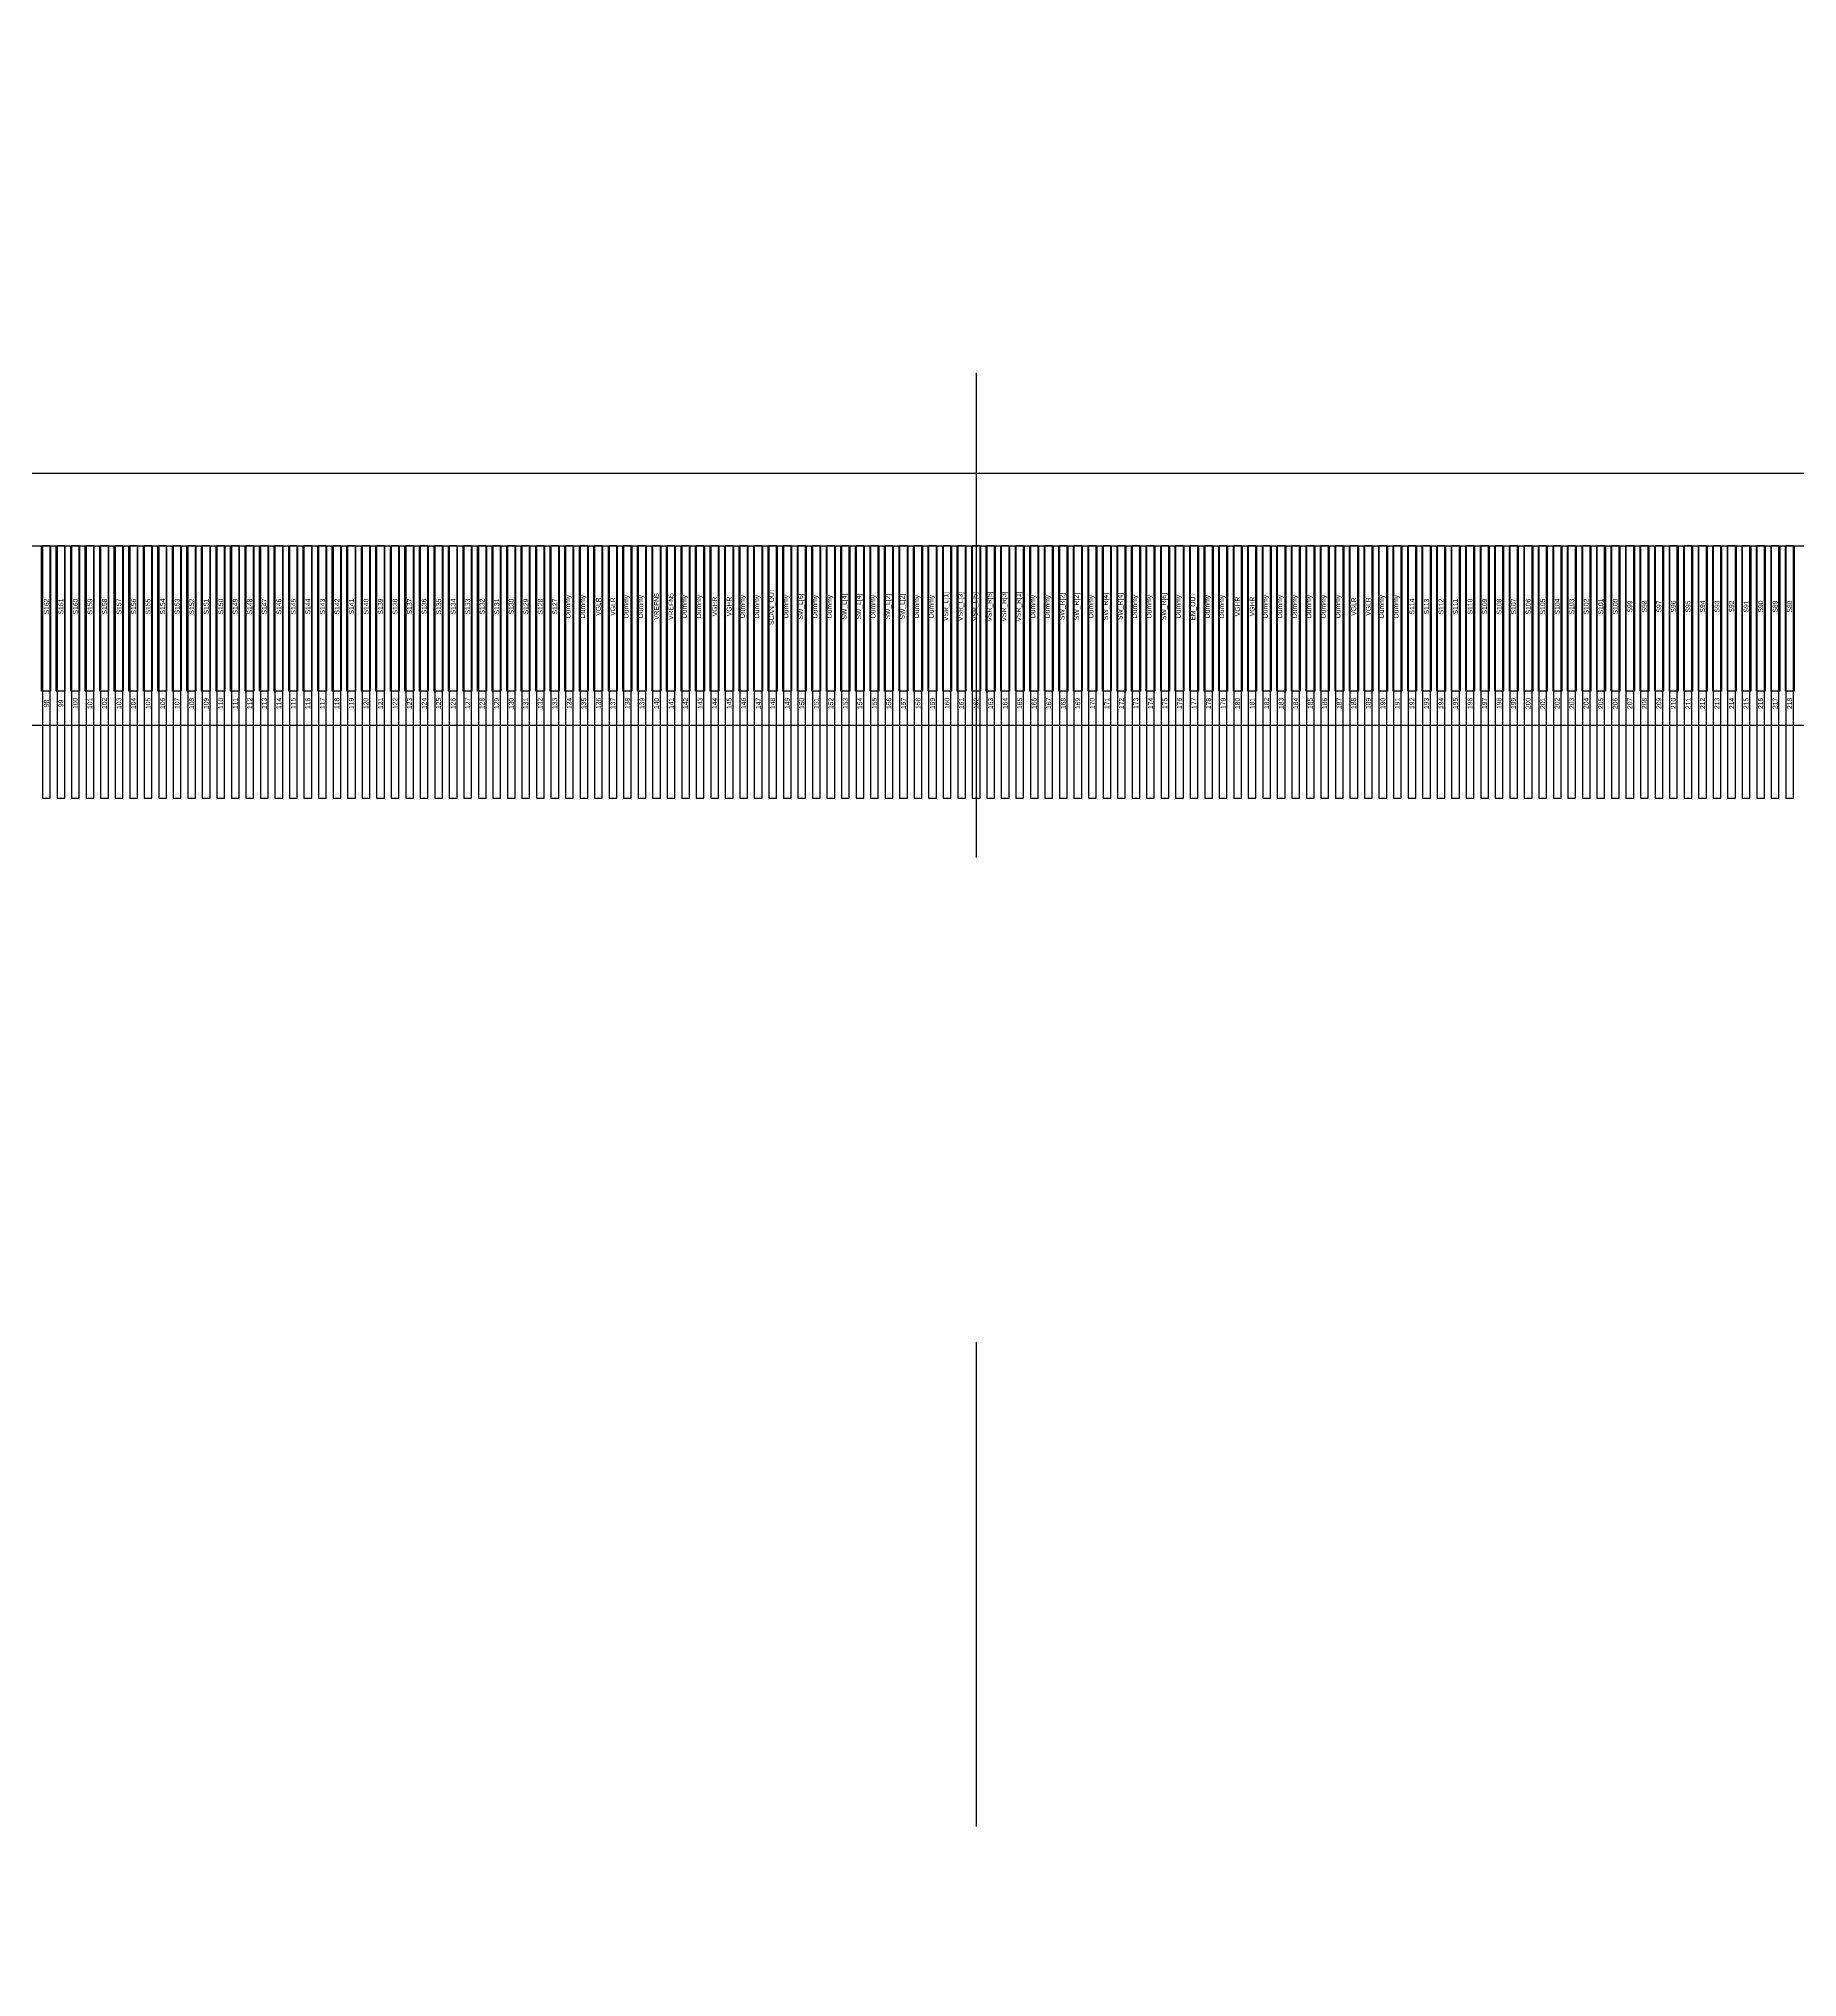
# Model space of a CAD drawing. Header units: inches. Extents: x 1765 to 5217, y -1519 to 441.
# Drawn here: x 3983.144 to 3986.774, y -764.6 to -760.6 of the extents above; entities that cross this region are included whole.
import ezdxf
from ezdxf.enums import TextEntityAlignment as Align

# ---------------------------------------------------------------- set-up
doc = ezdxf.new("R2010")
doc.units = ezdxf.units.IN
doc.header["$MEASUREMENT"] = 0
doc.linetypes.add('ACISOTGB', pattern=[9, 4, -1, 1, -1, 1, -1])
doc.styles.add('MBC_Arial_Font', font='arial.ttf', dxfattribs={"width": 0.8})

# ---------------------------------------------------------------- blocks, each defined once
blk = doc.blocks.new('CO5300AF-51-1')
blk.add_lwpolyline([(115.6528, 72.0321), (125.9308, 72.0321, -0.414214), (126.1308, 71.8321), (126.1308, 71.6814, -0.254671), (126.0392, 71.5133), (125.7312, 71.3144, 0.254671), (125.5939, 71.0624), (125.5939, 69.633, 0.315299), (125.7913, 69.3511), (126.2044, 69.2007, -0.315299), (126.4018, 68.9188), (126.4018, 65.5115, 0.263643), (126.5476, 65.2541), (127.9395, 64.4204, -0.263643), (128.0368, 64.2488), (128.0368, 62.1548, -0.414214), (127.8368, 61.9548), (113.7468, 61.9548, -0.414214)], format="xyb")
at = {"color": 0}
for points in [[(118.8805, 72.0321), (118.8645, 72.0321), (118.8645, 71.5117), (118.8805, 71.5117)], [(118.9105, 72.0321), (118.8945, 72.0321), (118.8945, 71.5117), (118.9105, 71.5117)], [(118.9405, 72.0321), (118.9245, 72.0321), (118.9245, 71.5117), (118.9405, 71.5117)], [(118.9705, 72.0321), (118.9545, 72.0321), (118.9545, 71.5117), (118.9705, 71.5117)], [(119.0005, 72.0321), (118.9845, 72.0321), (118.9845, 71.5117), (119.0005, 71.5117)], [(119.0305, 72.0321), (119.0145, 72.0321), (119.0145, 71.5117), (119.0305, 71.5117)], [(119.0605, 72.0321), (119.0445, 72.0321), (119.0445, 71.5117), (119.0605, 71.5117)], [(119.0904, 72.0321), (119.0744, 72.0321), (119.0744, 71.5117), (119.0904, 71.5117)], [(119.1204, 72.0321), (119.1044, 72.0321), (119.1044, 71.5117), (119.1204, 71.5117)], [(119.1504, 72.0321), (119.1344, 72.0321), (119.1344, 71.5117), (119.1504, 71.5117)], [(119.1804, 72.0321), (119.1644, 72.0321), (119.1644, 71.5117), (119.1804, 71.5117)], [(119.2104, 72.0321), (119.1944, 72.0321), (119.1944, 71.5117), (119.2104, 71.5117)], [(119.2404, 72.0321), (119.2244, 72.0321), (119.2244, 71.5117), (119.2404, 71.5117)], [(119.2704, 72.0321), (119.2544, 72.0321), (119.2544, 71.5117), (119.2704, 71.5117)], [(119.3004, 72.0321), (119.2844, 72.0321), (119.2844, 71.5117), (119.3004, 71.5117)], [(119.3303, 72.0321), (119.3143, 72.0321), (119.3143, 71.5117), (119.3303, 71.5117)], [(119.3603, 72.0321), (119.3443, 72.0321), (119.3443, 71.5117), (119.3603, 71.5117)], [(119.3903, 72.0321), (119.3743, 72.0321), (119.3743, 71.5117), (119.3903, 71.5117)], [(119.4203, 72.0321), (119.4043, 72.0321), (119.4043, 71.5117), (119.4203, 71.5117)], [(119.4503, 72.0321), (119.4343, 72.0321), (119.4343, 71.5117), (119.4503, 71.5117)], [(119.4803, 72.0321), (119.4643, 72.0321), (119.4643, 71.5117), (119.4803, 71.5117)], [(119.5103, 72.0321), (119.4943, 72.0321), (119.4943, 71.5117), (119.5103, 71.5117)], [(119.5403, 72.0321), (119.5243, 72.0321), (119.5243, 71.5117), (119.5403, 71.5117)], [(119.5703, 72.0321), (119.5543, 72.0321), (119.5543, 71.5117), (119.5703, 71.5117)], [(119.6002, 72.0321), (119.5842, 72.0321), (119.5842, 71.5117), (119.6002, 71.5117)], [(119.6302, 72.0321), (119.6142, 72.0321), (119.6142, 71.5117), (119.6302, 71.5117)], [(119.6602, 72.0321), (119.6442, 72.0321), (119.6442, 71.5117), (119.6602, 71.5117)], [(119.6902, 72.0321), (119.6742, 72.0321), (119.6742, 71.5117), (119.6902, 71.5117)], [(119.7202, 72.0321), (119.7042, 72.0321), (119.7042, 71.5117), (119.7202, 71.5117)], [(119.7502, 72.0321), (119.7342, 72.0321), (119.7342, 71.5117), (119.7502, 71.5117)], [(119.7802, 72.0321), (119.7642, 72.0321), (119.7642, 71.5117), (119.7802, 71.5117)], [(119.8102, 72.0321), (119.7942, 72.0321), (119.7942, 71.5117), (119.8102, 71.5117)], [(119.8401, 72.0321), (119.8241, 72.0321), (119.8241, 71.5117), (119.8401, 71.5117)], [(119.8701, 72.0321), (119.8541, 72.0321), (119.8541, 71.5117), (119.8701, 71.5117)], [(119.9001, 72.0321), (119.8841, 72.0321), (119.8841, 71.5117), (119.9001, 71.5117)], [(119.9301, 72.0321), (119.9141, 72.0321), (119.9141, 71.5117), (119.9301, 71.5117)], [(119.9601, 72.0321), (119.9441, 72.0321), (119.9441, 71.5117), (119.9601, 71.5117)], [(119.9901, 72.0321), (119.9741, 72.0321), (119.9741, 71.5117), (119.9901, 71.5117)], [(120.0201, 72.0321), (120.0041, 72.0321), (120.0041, 71.5117), (120.0201, 71.5117)], [(120.0501, 72.0321), (120.0341, 72.0321), (120.0341, 71.5117), (120.0501, 71.5117)], [(120.08, 72.0321), (120.064, 72.0321), (120.064, 71.5117), (120.08, 71.5117)], [(120.11, 72.0321), (120.094, 72.0321), (120.094, 71.5117), (120.11, 71.5117)], [(120.14, 72.0321), (120.124, 72.0321), (120.124, 71.5117), (120.14, 71.5117)], [(120.17, 72.0321), (120.154, 72.0321), (120.154, 71.5117), (120.17, 71.5117)], [(120.2, 72.0321), (120.184, 72.0321), (120.184, 71.5117), (120.2, 71.5117)], [(120.23, 72.0321), (120.214, 72.0321), (120.214, 71.5117), (120.23, 71.5117)], [(120.26, 72.0321), (120.244, 72.0321), (120.244, 71.5117), (120.26, 71.5117)], [(120.29, 72.0321), (120.274, 72.0321), (120.274, 71.5117), (120.29, 71.5117)], [(120.32, 72.0321), (120.304, 72.0321), (120.304, 71.5117), (120.32, 71.5117)], [(120.3499, 72.0321), (120.3339, 72.0321), (120.3339, 71.5117), (120.3499, 71.5117)], [(120.3799, 72.0321), (120.3639, 72.0321), (120.3639, 71.5117), (120.3799, 71.5117)], [(120.4099, 72.0321), (120.3939, 72.0321), (120.3939, 71.5117), (120.4099, 71.5117)], [(120.4399, 72.0321), (120.4239, 72.0321), (120.4239, 71.5117), (120.4399, 71.5117)], [(120.4699, 72.0321), (120.4539, 72.0321), (120.4539, 71.5117), (120.4699, 71.5117)], [(120.4999, 72.0321), (120.4839, 72.0321), (120.4839, 71.5117), (120.4999, 71.5117)], [(120.5299, 72.0321), (120.5139, 72.0321), (120.5139, 71.5117), (120.5299, 71.5117)], [(120.5599, 72.0321), (120.5439, 72.0321), (120.5439, 71.5117), (120.5599, 71.5117)], [(120.5898, 72.0321), (120.5738, 72.0321), (120.5738, 71.5117), (120.5898, 71.5117)], [(120.6198, 72.0321), (120.6038, 72.0321), (120.6038, 71.5117), (120.6198, 71.5117)], [(120.6498, 72.0321), (120.6338, 72.0321), (120.6338, 71.5117), (120.6498, 71.5117)], [(120.6798, 72.0321), (120.6638, 72.0321), (120.6638, 71.5117), (120.6798, 71.5117)], [(120.7098, 72.0321), (120.6938, 72.0321), (120.6938, 71.5117), (120.7098, 71.5117)], [(120.7398, 72.0321), (120.7238, 72.0321), (120.7238, 71.5117), (120.7398, 71.5117)], [(120.7698, 72.0321), (120.7538, 72.0321), (120.7538, 71.5117), (120.7698, 71.5117)], [(120.7998, 72.0321), (120.7838, 72.0321), (120.7838, 71.5117), (120.7998, 71.5117)], [(120.8297, 72.0321), (120.8137, 72.0321), (120.8137, 71.5117), (120.8297, 71.5117)], [(120.8597, 72.0321), (120.8437, 72.0321), (120.8437, 71.5117), (120.8597, 71.5117)], [(120.8897, 72.0321), (120.8737, 72.0321), (120.8737, 71.5117), (120.8897, 71.5117)], [(120.9197, 72.0321), (120.9037, 72.0321), (120.9037, 71.5117), (120.9197, 71.5117)], [(120.9497, 72.0321), (120.9337, 72.0321), (120.9337, 71.5117), (120.9497, 71.5117)], [(120.9797, 72.0321), (120.9637, 72.0321), (120.9637, 71.5117), (120.9797, 71.5117)], [(121.0097, 72.0321), (120.9937, 72.0321), (120.9937, 71.5117), (121.0097, 71.5117)], [(121.0397, 72.0321), (121.0237, 72.0321), (121.0237, 71.5117), (121.0397, 71.5117)], [(121.0697, 72.0321), (121.0537, 72.0321), (121.0537, 71.5117), (121.0697, 71.5117)], [(121.0996, 72.0321), (121.0836, 72.0321), (121.0836, 71.5117), (121.0996, 71.5117)], [(121.1296, 72.0321), (121.1136, 72.0321), (121.1136, 71.5117), (121.1296, 71.5117)], [(121.1596, 72.0321), (121.1436, 72.0321), (121.1436, 71.5117), (121.1596, 71.5117)], [(121.1896, 72.0321), (121.1736, 72.0321), (121.1736, 71.5117), (121.1896, 71.5117)], [(121.2196, 72.0321), (121.2036, 72.0321), (121.2036, 71.5117), (121.2196, 71.5117)], [(121.2496, 72.0321), (121.2336, 72.0321), (121.2336, 71.5117), (121.2496, 71.5117)], [(121.2796, 72.0321), (121.2636, 72.0321), (121.2636, 71.5117), (121.2796, 71.5117)], [(121.3096, 72.0321), (121.2936, 72.0321), (121.2936, 71.5117), (121.3096, 71.5117)], [(121.3395, 72.0321), (121.3235, 72.0321), (121.3235, 71.5117), (121.3395, 71.5117)], [(121.3695, 72.0321), (121.3535, 72.0321), (121.3535, 71.5117), (121.3695, 71.5117)], [(121.3995, 72.0321), (121.3835, 72.0321), (121.3835, 71.5117), (121.3995, 71.5117)], [(121.4295, 72.0321), (121.4135, 72.0321), (121.4135, 71.5117), (121.4295, 71.5117)], [(121.4595, 72.0321), (121.4435, 72.0321), (121.4435, 71.5117), (121.4595, 71.5117)], [(121.4895, 72.0321), (121.4735, 72.0321), (121.4735, 71.5117), (121.4895, 71.5117)], [(121.5195, 72.0321), (121.5035, 72.0321), (121.5035, 71.5117), (121.5195, 71.5117)], [(121.5495, 72.0321), (121.5335, 72.0321), (121.5335, 71.5117), (121.5495, 71.5117)], [(121.5794, 72.0321), (121.5634, 72.0321), (121.5634, 71.5117), (121.5794, 71.5117)], [(121.6094, 72.0321), (121.5934, 72.0321), (121.5934, 71.5117), (121.6094, 71.5117)], [(121.6394, 72.0321), (121.6234, 72.0321), (121.6234, 71.5117), (121.6394, 71.5117)], [(121.6694, 72.0321), (121.6534, 72.0321), (121.6534, 71.5117), (121.6694, 71.5117)], [(121.6994, 72.0321), (121.6834, 72.0321), (121.6834, 71.5117), (121.6994, 71.5117)], [(121.7294, 72.0321), (121.7134, 72.0321), (121.7134, 71.5117), (121.7294, 71.5117)], [(121.7594, 72.0321), (121.7434, 72.0321), (121.7434, 71.5117), (121.7594, 71.5117)], [(121.7894, 72.0321), (121.7734, 72.0321), (121.7734, 71.5117), (121.7894, 71.5117)], [(121.8194, 72.0321), (121.8034, 72.0321), (121.8034, 71.5117), (121.8194, 71.5117)], [(121.8493, 72.0321), (121.8333, 72.0321), (121.8333, 71.5117), (121.8493, 71.5117)], [(121.8793, 72.0321), (121.8633, 72.0321), (121.8633, 71.5117), (121.8793, 71.5117)], [(121.9093, 72.0321), (121.8933, 72.0321), (121.8933, 71.5117), (121.9093, 71.5117)], [(121.9393, 72.0321), (121.9233, 72.0321), (121.9233, 71.5117), (121.9393, 71.5117)], [(121.9693, 72.0321), (121.9533, 72.0321), (121.9533, 71.5117), (121.9693, 71.5117)], [(121.9993, 72.0321), (121.9833, 72.0321), (121.9833, 71.5117), (121.9993, 71.5117)], [(122.0293, 72.0321), (122.0133, 72.0321), (122.0133, 71.5117), (122.0293, 71.5117)], [(122.0593, 72.0321), (122.0433, 72.0321), (122.0433, 71.5117), (122.0593, 71.5117)], [(122.0892, 72.0321), (122.0732, 72.0321), (122.0732, 71.5117), (122.0892, 71.5117)], [(122.1192, 72.0321), (122.1032, 72.0321), (122.1032, 71.5117), (122.1192, 71.5117)], [(122.1492, 72.0321), (122.1332, 72.0321), (122.1332, 71.5117), (122.1492, 71.5117)], [(122.1792, 72.0321), (122.1632, 72.0321), (122.1632, 71.5117), (122.1792, 71.5117)], [(122.2092, 72.0321), (122.1932, 72.0321), (122.1932, 71.5117), (122.2092, 71.5117)], [(122.2392, 72.0321), (122.2232, 72.0321), (122.2232, 71.5117), (122.2392, 71.5117)], [(122.2692, 72.0321), (122.2532, 72.0321), (122.2532, 71.5117), (122.2692, 71.5117)], [(122.2992, 72.0321), (122.2832, 72.0321), (122.2832, 71.5117), (122.2992, 71.5117)], [(122.3291, 72.0321), (122.3131, 72.0321), (122.3131, 71.5117), (122.3291, 71.5117)], [(122.3591, 72.0321), (122.3431, 72.0321), (122.3431, 71.5117), (122.3591, 71.5117)], [(122.3891, 72.0321), (122.3731, 72.0321), (122.3731, 71.5117), (122.3891, 71.5117)], [(122.4191, 72.0321), (122.4031, 72.0321), (122.4031, 71.5117), (122.4191, 71.5117)], [(122.4491, 72.0321), (122.4331, 72.0321), (122.4331, 71.5117), (122.4491, 71.5117)], [(122.4791, 72.0321), (122.4631, 72.0321), (122.4631, 71.5117), (122.4791, 71.5117)]]:
    blk.add_lwpolyline(points, close=True, dxfattribs=at)
at = {"color": 3, "style": 'MBC_Arial_Font'}
for s, p in [('S162', (118.8725, 71.9069)), ('S161', (118.9025, 71.9069)), ('S160', (118.9325, 71.9069)), ('S159', (118.9625, 71.9069)), ('S158', (118.9925, 71.9069)), ('S157', (119.0225, 71.9069)), ('S156', (119.0525, 71.9069)), ('S155', (119.0824, 71.9069)), ('S154', (119.1124, 71.9069)), ('S153', (119.1424, 71.9069)), ('S152', (119.1724, 71.9069)), ('S151', (119.2024, 71.9069)), ('S150', (119.2324, 71.9069)), ('S149', (119.2624, 71.9069)), ('S148', (119.2924, 71.9069)), ('S147', (119.3223, 71.9069)), ('S146', (119.3523, 71.9069)), ('S145', (119.3823, 71.9069)), ('S144', (119.4123, 71.9069)), ('S143', (119.4423, 71.9069)), ('S142', (119.4723, 71.9069)), ('S141', (119.5023, 71.9069)), ('S140', (119.5323, 71.9069)), ('S139', (119.5622, 71.9069)), ('S138', (119.5922, 71.9069)), ('S137', (119.6222, 71.9069)), ('S136', (119.6522, 71.9069)), ('S135', (119.6822, 71.9069)), ('S134', (119.7122, 71.9069)), ('S133', (119.7422, 71.9069)), ('S132', (119.7722, 71.9069)), ('S131', (119.8022, 71.9069)), ('S130', (119.8321, 71.9069)), ('S129', (119.8621, 71.9069)), ('S128', (119.8921, 71.9069)), ('S127', (119.9221, 71.9069)), ('Dummy', (119.9492, 71.9069)), ('Dummy', (119.9791, 71.9069)), ('VGLR', (120.0121, 71.9069)), ('VGLR', (120.0421, 71.9069)), ('Dummy', (120.0691, 71.9069)), ('Dummy', (120.0991, 71.9069)), ('VREFN5', (120.1319, 71.9069)), ('VREFN5', (120.1618, 71.9069)), ('Dummy', (120.1891, 71.9069)), ('Dummy', (120.219, 71.9069)), ('VGHR', (120.252, 71.9069)), ('VGHR', (120.282, 71.9069)), ('Dummy', (120.309, 71.9069)), ('Dummy', (120.339, 71.9069)), ('SCAN_OUT', (120.3693, 71.9069)), ('Dummy', (120.399, 71.9069)), ('SW_L[6]', (120.4293, 71.9069)), ('Dummy', (120.459, 71.9069)), ('Dummy', (120.4889, 71.9069)), ('SW_L[4]', (120.5193, 71.9069)), ('SW_L[4]', (120.5493, 71.9069)), ('Dummy', (120.5789, 71.9069)), ('SW_L[2]', (120.6092, 71.9069)), ('SW_L[2]', (120.6392, 71.9069)), ('Dummy', (120.6689, 71.9069)), ('Dummy', (120.6989, 71.9069)), ('VSR_L[1]', (120.7292, 71.9069)), ('VSR_L[3]', (120.7592, 71.9069)), ('VSR_L[5]', (120.7892, 71.9069)), ('VSR_R[5]', (120.8191, 71.9069)), ('VSR_R[3]', (120.8491, 71.9069)), ('VSR_R[1]', (120.8791, 71.9069)), ('Dummy', (120.9088, 71.9069)), ('Dummy', (120.9388, 71.9069)), ('SW_R[2]', (120.9691, 71.9069)), ('SW_R[2]', (120.9991, 71.9069)), ('Dummy', (121.0287, 71.9069)), ('SW_R[4]', (121.059, 71.9069)), ('SW_R[4]', (121.089, 71.9069)), ('Dummy', (121.1187, 71.9069)), ('Dummy', (121.1487, 71.9069)), ('SW_R[6]', (121.179, 71.9069)), ('Dummy', (121.2087, 71.9069)), ('EM_OUT', (121.239, 71.9069)), ('Dummy', (121.2686, 71.9069)), ('Dummy', (121.2986, 71.9069)), ('VGHR', (121.3315, 71.9069)), ('VGHR', (121.3615, 71.9069)), ('Dummy', (121.3886, 71.9069)), ('Dummy', (121.4186, 71.9069)), ('Dummy', (121.4486, 71.9069)), ('Dummy', (121.4785, 71.9069)), ('Dummy', (121.5085, 71.9069)), ('Dummy', (121.5385, 71.9069)), ('VGLR', (121.5714, 71.9069)), ('VGLR', (121.6014, 71.9069)), ('Dummy', (121.6285, 71.9069)), ('Dummy', (121.6585, 71.9069)), ('S114', (121.6914, 71.9069)), ('S113', (121.7214, 71.9069)), ('S112', (121.7514, 71.9069)), ('S111', (121.7814, 71.9069)), ('S110', (121.8114, 71.9069)), ('S109', (121.8413, 71.9069)), ('S108', (121.8713, 71.9069)), ('S107', (121.9013, 71.9069)), ('S106', (121.9313, 71.9069)), ('S105', (121.9613, 71.9069)), ('S104', (121.9913, 71.9069)), ('S103', (122.0213, 71.9069)), ('S102', (122.0513, 71.9069)), ('S101', (122.0812, 71.9069)), ('S100', (122.1112, 71.9069)), ('S99', (122.1412, 71.9069)), ('S98', (122.1712, 71.9069)), ('S97', (122.2012, 71.9069)), ('S96', (122.2312, 71.9069)), ('S95', (122.2612, 71.9069)), ('S94', (122.2912, 71.9069)), ('S93', (122.3211, 71.9069)), ('S92', (122.3511, 71.9069)), ('S91', (122.3811, 71.9069)), ('S90', (122.4111, 71.9069)), ('S89', (122.4411, 71.9069)), ('S88', (122.4711, 71.9069)), ('98', (118.8724, 71.707)), ('99', (118.9024, 71.707)), ('100', (118.9324, 71.707)), ('101', (118.9624, 71.707)), ('102', (118.9924, 71.707)), ('103', (119.0223, 71.707)), ('104', (119.0523, 71.707)), ('105', (119.0823, 71.707)), ('106', (119.1123, 71.707)), ('107', (119.1423, 71.707)), ('108', (119.1723, 71.707)), ('109', (119.2023, 71.707)), ('110', (119.2323, 71.707)), ('111', (119.2624, 71.707)), ('112', (119.2924, 71.707)), ('113', (119.3222, 71.707)), ('114', (119.3524, 71.707)), ('115', (119.3822, 71.707)), ('116', (119.4122, 71.707)), ('117', (119.4423, 71.707)), ('118', (119.4722, 71.707)), ('119', (119.5021, 71.707)), ('120', (119.5321, 71.707)), ('121', (119.5623, 71.707)), ('122', (119.5923, 71.707)), ('123', (119.6221, 71.707)), ('124', (119.6523, 71.707)), ('125', (119.6821, 71.707)), ('126', (119.7121, 71.707)), ('127', (119.7422, 71.707)), ('128', (119.772, 71.707)), ('129', (119.802, 71.707)), ('130', (119.832, 71.707)), ('131', (119.862, 71.707)), ('132', (119.892, 71.707)), ('133', (119.922, 71.707)), ('134', (119.952, 71.707)), ('135', (119.9819, 71.707)), ('136', (120.0119, 71.707)), ('137', (120.0419, 71.707)), ('138', (120.0719, 71.707)), ('139', (120.1019, 71.707)), ('140', (120.1319, 71.707)), ('141', (120.1621, 71.707)), ('142', (120.192, 71.707)), ('143', (120.2219, 71.707)), ('144', (120.252, 71.707)), ('145', (120.2818, 71.707)), ('146', (120.3118, 71.707)), ('147', (120.342, 71.707)), ('148', (120.3718, 71.707)), ('149', (120.4018, 71.707)), ('150', (120.4318, 71.707)), ('151', (120.4618, 71.707)), ('152', (120.4918, 71.707)), ('153', (120.5217, 71.707)), ('154', (120.5517, 71.707)), ('155', (120.5817, 71.707)), ('156', (120.6117, 71.707)), ('157', (120.6417, 71.707)), ('158', (120.6717, 71.707)), ('159', (120.7017, 71.707)), ('160', (120.7317, 71.707)), ('161', (120.7616, 71.707)), ('162', (120.7916, 71.707)), ('163', (120.8216, 71.707)), ('164', (120.8516, 71.707)), ('165', (120.8816, 71.707)), ('166', (120.9116, 71.707)), ('167', (120.9416, 71.707)), ('168', (120.9716, 71.707)), ('169', (121.0015, 71.707)), ('170', (121.0315, 71.707)), ('171', (121.0617, 71.707)), ('172', (121.0917, 71.707)), ('173', (121.1215, 71.707)), ('174', (121.1517, 71.707)), ('175', (121.1815, 71.707)), ('176', (121.2115, 71.707)), ('177', (121.2416, 71.707)), ('178', (121.2714, 71.707)), ('179', (121.3014, 71.707)), ('180', (121.3314, 71.707)), ('181', (121.3614, 71.707)), ('182', (121.3914, 71.707)), ('183', (121.4214, 71.707)), ('184', (121.4514, 71.707)), ('185', (121.4814, 71.707)), ('186', (121.5113, 71.707)), ('187', (121.5413, 71.707)), ('188', (121.5713, 71.707)), ('189', (121.6013, 71.707)), ('190', (121.6313, 71.707)), ('191', (121.6613, 71.707)), ('192', (121.6913, 71.707)), ('193', (121.7213, 71.707)), ('194', (121.7512, 71.707)), ('195', (121.7812, 71.707)), ('196', (121.8112, 71.707)), ('197', (121.8412, 71.707)), ('198', (121.8712, 71.707)), ('199', (121.9012, 71.707)), ('200', (121.9312, 71.707)), ('201', (121.9612, 71.707)), ('202', (121.9912, 71.707)), ('203', (122.0211, 71.707)), ('204', (122.0511, 71.707)), ('205', (122.0811, 71.707)), ('206', (122.1111, 71.707)), ('207', (122.1411, 71.707)), ('208', (122.1711, 71.707)), ('209', (122.2011, 71.707)), ('210', (122.2311, 71.707)), ('211', (122.2612, 71.707)), ('212', (122.2912, 71.707)), ('213', (122.321, 71.707)), ('214', (122.3512, 71.707)), ('215', (122.381, 71.707)), ('216', (122.411, 71.707)), ('217', (122.4411, 71.707)), ('218', (122.471, 71.707))]:
    blk.add_text(s, height=0.01, rotation=90, dxfattribs=at).set_placement(p, align=Align.MIDDLE_CENTER)
blk = doc.blocks.new('GVO2.13+CO5300AF-51')
at = {"color": 1, "linetype": 'ACISOTGB'}
blk.add_line((550.02605, 199.79618), (550.02605, 140.49363), dxfattribs=at)
blk.add_line((538.61766, 149.58901), (561.43445, 149.58901))
blk.add_lwpolyline([(532.63255, 183.78401), (532.63255, 158.06901, 0.4142136), (541.63255, 149.06901), (558.41955, 149.06901, 0.4142136), (567.41955, 158.06901), (567.41955, 183.78401, 0.4142136), (558.99955, 192.20401), (541.05255, 192.20401, 0.4142136)], format="xyb", close=True)
at = {"color": 2}
for points in [[(548.09705, 149.43901), (548.11505, 149.43901), (548.11505, 149.13901), (548.09705, 149.13901)], [(548.12705, 149.43901), (548.14505, 149.43901), (548.14505, 149.13901), (548.12705, 149.13901)], [(548.15705, 149.43901), (548.17505, 149.43901), (548.17505, 149.13901), (548.15705, 149.13901)], [(548.18705, 149.43901), (548.20505, 149.43901), (548.20505, 149.13901), (548.18705, 149.13901)], [(548.21705, 149.43901), (548.23505, 149.43901), (548.23505, 149.13901), (548.21705, 149.13901)], [(548.24705, 149.43901), (548.26505, 149.43901), (548.26505, 149.13901), (548.24705, 149.13901)], [(548.27705, 149.43901), (548.29505, 149.43901), (548.29505, 149.13901), (548.27705, 149.13901)], [(548.30705, 149.43901), (548.32505, 149.43901), (548.32505, 149.13901), (548.30705, 149.13901)], [(548.33705, 149.43901), (548.35505, 149.43901), (548.35505, 149.13901), (548.33705, 149.13901)], [(548.36705, 149.43901), (548.38505, 149.43901), (548.38505, 149.13901), (548.36705, 149.13901)], [(548.39705, 149.43901), (548.41505, 149.43901), (548.41505, 149.13901), (548.39705, 149.13901)], [(548.42705, 149.43901), (548.44505, 149.43901), (548.44505, 149.13901), (548.42705, 149.13901)], [(548.45705, 149.43901), (548.47505, 149.43901), (548.47505, 149.13901), (548.45705, 149.13901)], [(548.48705, 149.43901), (548.50505, 149.43901), (548.50505, 149.13901), (548.48705, 149.13901)], [(548.51705, 149.43901), (548.53505, 149.43901), (548.53505, 149.13901), (548.51705, 149.13901)], [(548.54705, 149.43901), (548.56505, 149.43901), (548.56505, 149.13901), (548.54705, 149.13901)], [(548.57705, 149.43901), (548.59505, 149.43901), (548.59505, 149.13901), (548.57705, 149.13901)], [(548.60705, 149.43901), (548.62505, 149.43901), (548.62505, 149.13901), (548.60705, 149.13901)], [(548.63705, 149.43901), (548.65505, 149.43901), (548.65505, 149.13901), (548.63705, 149.13901)], [(548.66705, 149.43901), (548.68505, 149.43901), (548.68505, 149.13901), (548.66705, 149.13901)], [(548.69705, 149.43901), (548.71505, 149.43901), (548.71505, 149.13901), (548.69705, 149.13901)], [(548.72705, 149.43901), (548.74505, 149.43901), (548.74505, 149.13901), (548.72705, 149.13901)], [(548.75705, 149.43901), (548.77505, 149.43901), (548.77505, 149.13901), (548.75705, 149.13901)], [(548.78705, 149.43901), (548.80505, 149.43901), (548.80505, 149.13901), (548.78705, 149.13901)], [(548.81705, 149.43901), (548.83505, 149.43901), (548.83505, 149.13901), (548.81705, 149.13901)], [(548.84705, 149.43901), (548.86505, 149.43901), (548.86505, 149.13901), (548.84705, 149.13901)], [(548.87705, 149.43901), (548.89505, 149.43901), (548.89505, 149.13901), (548.87705, 149.13901)], [(548.90705, 149.43901), (548.92505, 149.43901), (548.92505, 149.13901), (548.90705, 149.13901)], [(548.93705, 149.43901), (548.95505, 149.43901), (548.95505, 149.13901), (548.93705, 149.13901)], [(548.96705, 149.43901), (548.98505, 149.43901), (548.98505, 149.13901), (548.96705, 149.13901)], [(548.99705, 149.43901), (549.01505, 149.43901), (549.01505, 149.13901), (548.99705, 149.13901)], [(549.02705, 149.43901), (549.04505, 149.43901), (549.04505, 149.13901), (549.02705, 149.13901)], [(549.05705, 149.43901), (549.07505, 149.43901), (549.07505, 149.13901), (549.05705, 149.13901)], [(549.08705, 149.43901), (549.10505, 149.43901), (549.10505, 149.13901), (549.08705, 149.13901)], [(549.11705, 149.43901), (549.13505, 149.43901), (549.13505, 149.13901), (549.11705, 149.13901)], [(549.14705, 149.43901), (549.16505, 149.43901), (549.16505, 149.13901), (549.14705, 149.13901)], [(549.17705, 149.43901), (549.19505, 149.43901), (549.19505, 149.13901), (549.17705, 149.13901)], [(549.20705, 149.43901), (549.22505, 149.43901), (549.22505, 149.13901), (549.20705, 149.13901)], [(549.23705, 149.43901), (549.25505, 149.43901), (549.25505, 149.13901), (549.23705, 149.13901)], [(549.26705, 149.43901), (549.28505, 149.43901), (549.28505, 149.13901), (549.26705, 149.13901)], [(549.29705, 149.43901), (549.31505, 149.43901), (549.31505, 149.13901), (549.29705, 149.13901)], [(549.32705, 149.43901), (549.34505, 149.43901), (549.34505, 149.13901), (549.32705, 149.13901)], [(549.35705, 149.43901), (549.37505, 149.43901), (549.37505, 149.13901), (549.35705, 149.13901)], [(549.38705, 149.43901), (549.40505, 149.43901), (549.40505, 149.13901), (549.38705, 149.13901)], [(549.41705, 149.43901), (549.43505, 149.43901), (549.43505, 149.13901), (549.41705, 149.13901)], [(549.44705, 149.43901), (549.46505, 149.43901), (549.46505, 149.13901), (549.44705, 149.13901)], [(549.47705, 149.43901), (549.49505, 149.43901), (549.49505, 149.13901), (549.47705, 149.13901)], [(549.50705, 149.43901), (549.52505, 149.43901), (549.52505, 149.13901), (549.50705, 149.13901)], [(549.53705, 149.43901), (549.55505, 149.43901), (549.55505, 149.13901), (549.53705, 149.13901)], [(549.56705, 149.43901), (549.58505, 149.43901), (549.58505, 149.13901), (549.56705, 149.13901)], [(549.59705, 149.43901), (549.61505, 149.43901), (549.61505, 149.13901), (549.59705, 149.13901)], [(549.62705, 149.43901), (549.64505, 149.43901), (549.64505, 149.13901), (549.62705, 149.13901)], [(549.65705, 149.43901), (549.67505, 149.43901), (549.67505, 149.13901), (549.65705, 149.13901)], [(549.68705, 149.43901), (549.70505, 149.43901), (549.70505, 149.13901), (549.68705, 149.13901)], [(549.71705, 149.43901), (549.73505, 149.43901), (549.73505, 149.13901), (549.71705, 149.13901)], [(549.74705, 149.43901), (549.76505, 149.43901), (549.76505, 149.13901), (549.74705, 149.13901)], [(549.77705, 149.43901), (549.79505, 149.43901), (549.79505, 149.13901), (549.77705, 149.13901)], [(549.80705, 149.43901), (549.82505, 149.43901), (549.82505, 149.13901), (549.80705, 149.13901)], [(549.83705, 149.43901), (549.85505, 149.43901), (549.85505, 149.13901), (549.83705, 149.13901)], [(549.86705, 149.43901), (549.88505, 149.43901), (549.88505, 149.13901), (549.86705, 149.13901)], [(549.89705, 149.43901), (549.91505, 149.43901), (549.91505, 149.13901), (549.89705, 149.13901)], [(549.92705, 149.43901), (549.94505, 149.43901), (549.94505, 149.13901), (549.92705, 149.13901)], [(549.95705, 149.43901), (549.97505, 149.43901), (549.97505, 149.13901), (549.95705, 149.13901)], [(549.98705, 149.43901), (550.00505, 149.43901), (550.00505, 149.13901), (549.98705, 149.13901)], [(550.01705, 149.43901), (550.03505, 149.43901), (550.03505, 149.13901), (550.01705, 149.13901)], [(550.04705, 149.43901), (550.06505, 149.43901), (550.06505, 149.13901), (550.04705, 149.13901)], [(550.07705, 149.43901), (550.09505, 149.43901), (550.09505, 149.13901), (550.07705, 149.13901)], [(550.10705, 149.43901), (550.12505, 149.43901), (550.12505, 149.13901), (550.10705, 149.13901)], [(550.13705, 149.43901), (550.15505, 149.43901), (550.15505, 149.13901), (550.13705, 149.13901)], [(550.16705, 149.43901), (550.18505, 149.43901), (550.18505, 149.13901), (550.16705, 149.13901)], [(550.19705, 149.43901), (550.21505, 149.43901), (550.21505, 149.13901), (550.19705, 149.13901)], [(550.22705, 149.43901), (550.24505, 149.43901), (550.24505, 149.13901), (550.22705, 149.13901)], [(550.25705, 149.43901), (550.27505, 149.43901), (550.27505, 149.13901), (550.25705, 149.13901)], [(550.28705, 149.43901), (550.30505, 149.43901), (550.30505, 149.13901), (550.28705, 149.13901)], [(550.31705, 149.43901), (550.33505, 149.43901), (550.33505, 149.13901), (550.31705, 149.13901)], [(550.34705, 149.43901), (550.36505, 149.43901), (550.36505, 149.13901), (550.34705, 149.13901)], [(550.37705, 149.43901), (550.39505, 149.43901), (550.39505, 149.13901), (550.37705, 149.13901)], [(550.40705, 149.43901), (550.42505, 149.43901), (550.42505, 149.13901), (550.40705, 149.13901)], [(550.43705, 149.43901), (550.45505, 149.43901), (550.45505, 149.13901), (550.43705, 149.13901)], [(550.46705, 149.43901), (550.48505, 149.43901), (550.48505, 149.13901), (550.46705, 149.13901)], [(550.49705, 149.43901), (550.51505, 149.43901), (550.51505, 149.13901), (550.49705, 149.13901)], [(550.52705, 149.43901), (550.54505, 149.43901), (550.54505, 149.13901), (550.52705, 149.13901)], [(550.55705, 149.43901), (550.57505, 149.43901), (550.57505, 149.13901), (550.55705, 149.13901)], [(550.58705, 149.43901), (550.60505, 149.43901), (550.60505, 149.13901), (550.58705, 149.13901)], [(550.61705, 149.43901), (550.63505, 149.43901), (550.63505, 149.13901), (550.61705, 149.13901)], [(550.64705, 149.43901), (550.66505, 149.43901), (550.66505, 149.13901), (550.64705, 149.13901)], [(550.67705, 149.43901), (550.69505, 149.43901), (550.69505, 149.13901), (550.67705, 149.13901)], [(550.70705, 149.43901), (550.72505, 149.43901), (550.72505, 149.13901), (550.70705, 149.13901)], [(550.73705, 149.43901), (550.75505, 149.43901), (550.75505, 149.13901), (550.73705, 149.13901)], [(550.76705, 149.43901), (550.78505, 149.43901), (550.78505, 149.13901), (550.76705, 149.13901)], [(550.79705, 149.43901), (550.81505, 149.43901), (550.81505, 149.13901), (550.79705, 149.13901)], [(550.82705, 149.43901), (550.84505, 149.43901), (550.84505, 149.13901), (550.82705, 149.13901)], [(550.85705, 149.43901), (550.87505, 149.43901), (550.87505, 149.13901), (550.85705, 149.13901)], [(550.88705, 149.43901), (550.90505, 149.43901), (550.90505, 149.13901), (550.88705, 149.13901)], [(550.91705, 149.43901), (550.93505, 149.43901), (550.93505, 149.13901), (550.91705, 149.13901)], [(550.94705, 149.43901), (550.96505, 149.43901), (550.96505, 149.13901), (550.94705, 149.13901)], [(550.97705, 149.43901), (550.99505, 149.43901), (550.99505, 149.13901), (550.97705, 149.13901)], [(551.00705, 149.43901), (551.02505, 149.43901), (551.02505, 149.13901), (551.00705, 149.13901)], [(551.03705, 149.43901), (551.05505, 149.43901), (551.05505, 149.13901), (551.03705, 149.13901)], [(551.06705, 149.43901), (551.08505, 149.43901), (551.08505, 149.13901), (551.06705, 149.13901)], [(551.09705, 149.43901), (551.11505, 149.43901), (551.11505, 149.13901), (551.09705, 149.13901)], [(551.12705, 149.43901), (551.14505, 149.43901), (551.14505, 149.13901), (551.12705, 149.13901)], [(551.15705, 149.43901), (551.17505, 149.43901), (551.17505, 149.13901), (551.15705, 149.13901)], [(551.18705, 149.43901), (551.20505, 149.43901), (551.20505, 149.13901), (551.18705, 149.13901)], [(551.21705, 149.43901), (551.23505, 149.43901), (551.23505, 149.13901), (551.21705, 149.13901)], [(551.24705, 149.43901), (551.26505, 149.43901), (551.26505, 149.13901), (551.24705, 149.13901)], [(551.27705, 149.43901), (551.29505, 149.43901), (551.29505, 149.13901), (551.27705, 149.13901)], [(551.30705, 149.43901), (551.32505, 149.43901), (551.32505, 149.13901), (551.30705, 149.13901)], [(551.33705, 149.43901), (551.35505, 149.43901), (551.35505, 149.13901), (551.33705, 149.13901)], [(551.36705, 149.43901), (551.38505, 149.43901), (551.38505, 149.13901), (551.36705, 149.13901)], [(551.39705, 149.43901), (551.41505, 149.43901), (551.41505, 149.13901), (551.39705, 149.13901)], [(551.42705, 149.43901), (551.44505, 149.43901), (551.44505, 149.13901), (551.42705, 149.13901)], [(551.45705, 149.43901), (551.47505, 149.43901), (551.47505, 149.13901), (551.45705, 149.13901)], [(551.48705, 149.43901), (551.50505, 149.43901), (551.50505, 149.13901), (551.48705, 149.13901)], [(551.51705, 149.43901), (551.53505, 149.43901), (551.53505, 149.13901), (551.51705, 149.13901)], [(551.54705, 149.43901), (551.56505, 149.43901), (551.56505, 149.13901), (551.54705, 149.13901)], [(551.57705, 149.43901), (551.59505, 149.43901), (551.59505, 149.13901), (551.57705, 149.13901)], [(551.60705, 149.43901), (551.62505, 149.43901), (551.62505, 149.13901), (551.60705, 149.13901)], [(551.63705, 149.43901), (551.65505, 149.43901), (551.65505, 149.13901), (551.63705, 149.13901)], [(551.66705, 149.43901), (551.68505, 149.43901), (551.68505, 149.13901), (551.66705, 149.13901)], [(551.69705, 149.43901), (551.71505, 149.43901), (551.71505, 149.13901), (551.69705, 149.13901)]]:
    blk.add_lwpolyline(points, close=True, dxfattribs=at)
blk.add_blockref('CO5300AF-51-1', (429.23429, 77.4069))

msp = doc.modelspace()

# ---------------------------------------------------------------- block references
at = {"color": 2}
msp.add_blockref('GVO2.13+CO5300AF-51', (3435.0526, -911.0857), dxfattribs=at)

doc.saveas('drawing.dxf')
